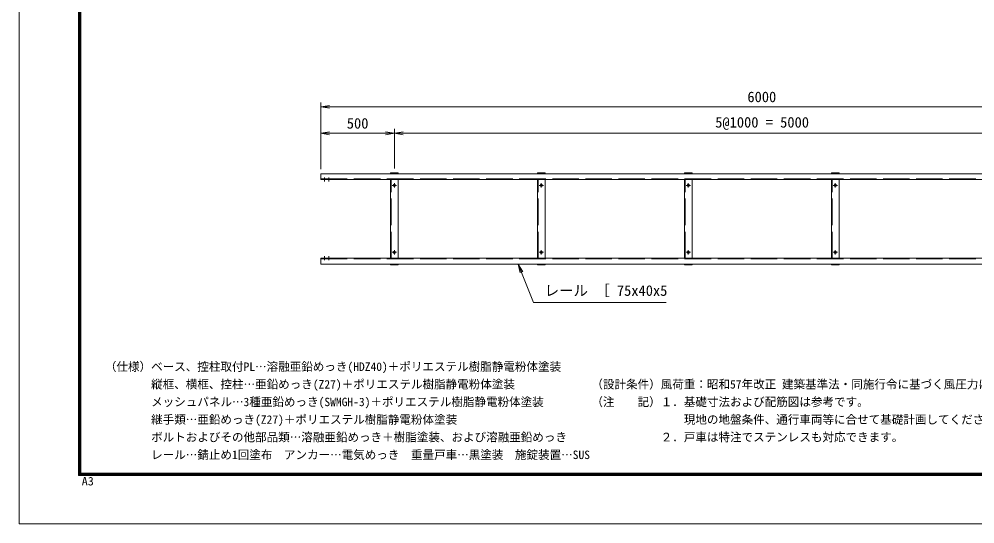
# Model space of a CAD drawing. Units: millimetres, scale not verified. Extents: x -6300 to 6300, y -4455 to 4455.
# Drawn here: x -6300 to 202, y -4455 to -1019 of the extents above; entities that cross this region are included whole.
import ezdxf
from ezdxf.enums import TextEntityAlignment as Align

# ---------------------------------------------------------------- set-up
doc = ezdxf.new("R2010")
doc.units = ezdxf.units.MM
doc.header["$LTSCALE"] = 30
doc.linetypes.add('DASHED', pattern=[7.5, 6, -1.5])
doc.linetypes.add('USER1', pattern=[50.8, 31.75, -6.35, 6.35, -6.35])
for name, color, linetype, lineweight in [('0-0_D-STR-DIM', 7, 'Continuous', 9), ('0-1_0', 7, 'Continuous', 9), ('0-3_D-BMK', 2, 'USER1', 13), ('0-6_D-STR5', 3, 'Continuous', 18), ('0-7_D-STR-TXT', 7, 'Continuous', 9), ('0-A_D-TTL', 7, 'Continuous', 9)]:
    doc.layers.add(name, color=color, linetype=linetype, lineweight=lineweight)
doc.layers.add('0-B_D-TTL-TXT', color=7, linetype='Continuous')
doc.styles.add('ＭＳ ゴシック', font='')
doc.styles.get('ＭＳ ゴシック').set_extended_font_data('MS Gothic')

# ---------------------------------------------------------------- blocks, each defined once
blk = doc.blocks.new('_Open')
at = {"layer": '0-1_0'}
blk.add_line((-30, 5), (0, 0), dxfattribs=at)
blk.add_lwpolyline([(-30, -5), (0, 0), (-30, 0)], dxfattribs=at)

msp = doc.modelspace()

# ---------------------------------------------------------------- linework, layer by layer
at = {"layer": '0-0_D-STR-DIM'}
for p, q in [((-4247.43, -2040.82), (-4247.43, -1585.82)), ((-4187.43, -1615.82), (1692.57, -1615.82)), ((-4247.43, -2040.82), (-4247.43, -1765.82)), ((-3807.43, -1795.82), (-4187.43, -1795.82)), ((-3747.43, -2035.82), (-3747.43, -1765.82)), ((-3747.43, -2035.82), (-3747.43, -1765.82)), ((-3687.43, -1795.82), (1192.57, -1795.82))]:
    msp.add_line(p, q, dxfattribs=at)
at = {"layer": '0-3_D-BMK'}
for p, q in [((-4222.43, -2124.07), (-4222.43, -2097.57)), ((-4192.43, -2124.07), (-4192.43, -2097.57)), ((-3747.43, -2165.82), (-3747.43, -2135.82)), ((-2747.43, -2165.82), (-2747.43, -2135.82)), ((-1747.43, -2165.82), (-1747.43, -2135.82)), ((-747.43, -2165.82), (-747.43, -2135.82)), ((-3732.43, -2150.82), (-3762.43, -2150.82)), ((-2732.43, -2150.82), (-2762.43, -2150.82)), ((-1732.43, -2150.82), (-1762.43, -2150.82)), ((-732.43, -2150.82), (-762.43, -2150.82)), ((-3747.43, -2620.82), (-3747.43, -2590.82)), ((-2747.43, -2620.82), (-2747.43, -2590.82)), ((-1747.43, -2620.82), (-1747.43, -2590.82)), ((-747.43, -2620.82), (-747.43, -2590.82)), ((-4222.43, -2632.57), (-4222.43, -2659.07)), ((-4192.43, -2632.57), (-4192.43, -2659.07)), ((-3732.43, -2605.82), (-3762.43, -2605.82)), ((-2732.43, -2605.82), (-2762.43, -2605.82)), ((-1732.43, -2605.82), (-1762.43, -2605.82)), ((-732.43, -2605.82), (-762.43, -2605.82))]:
    msp.add_line(p, q, dxfattribs=at)
at = {"layer": '0-6_D-STR5'}
for p, q in [((-4247.43, -2110.82), (-4247.43, -2070.82)), ((-4247.43, -2110.82), (-4247.43, -2070.82)), ((-4247.43, -2070.82), (1752.57, -2070.82)), ((-3772.43, -2065.82), (-3722.43, -2065.82)), ((-3772.43, -2070.82), (-3772.43, -2065.82)), ((-3722.43, -2070.82), (-3722.43, -2065.82)), ((-2772.43, -2065.82), (-2722.43, -2065.82)), ((-2772.43, -2070.82), (-2772.43, -2065.82)), ((-2722.43, -2070.82), (-2722.43, -2065.82)), ((-1772.43, -2065.82), (-1722.43, -2065.82)), ((-1772.43, -2070.82), (-1772.43, -2065.82)), ((-1722.43, -2070.82), (-1722.43, -2065.82)), ((-772.43, -2065.82), (-722.43, -2065.82)), ((-772.43, -2070.82), (-772.43, -2065.82)), ((-722.43, -2070.82), (-722.43, -2065.82)), ((-4247.43, -2110.82), (1752.57, -2110.82)), ((-3772.43, -2645.82), (-3772.43, -2110.82)), ((-3722.43, -2645.82), (-3722.43, -2110.82)), ((-2772.43, -2645.82), (-2772.43, -2110.82)), ((-2722.43, -2645.82), (-2722.43, -2110.82)), ((-1772.43, -2645.82), (-1772.43, -2110.82)), ((-1722.43, -2645.82), (-1722.43, -2110.82)), ((-772.43, -2645.82), (-772.43, -2110.82)), ((-722.43, -2645.82), (-722.43, -2110.82)), ((-4247.43, -2685.82), (-4247.43, -2645.82)), ((-4247.43, -2685.82), (-4247.43, -2645.82)), ((-4247.43, -2645.82), (1752.57, -2645.82)), ((-4247.43, -2685.82), (1752.57, -2685.82)), ((-3772.43, -2690.82), (-3772.43, -2685.82)), ((-3772.43, -2690.82), (-3722.43, -2690.82)), ((-3722.43, -2690.82), (-3722.43, -2685.82)), ((-2772.43, -2690.82), (-2772.43, -2685.82)), ((-2772.43, -2690.82), (-2722.43, -2690.82)), ((-2722.43, -2690.82), (-2722.43, -2685.82)), ((-1772.43, -2690.82), (-1772.43, -2685.82)), ((-1772.43, -2690.82), (-1722.43, -2690.82)), ((-1722.43, -2690.82), (-1722.43, -2685.82)), ((-772.43, -2690.82), (-772.43, -2685.82)), ((-772.43, -2690.82), (-722.43, -2690.82)), ((-722.43, -2690.82), (-722.43, -2685.82))]:
    msp.add_line(p, q, dxfattribs=at)
at = {"layer": '0-6_D-STR5', "linetype": 'DASHED'}
for p, q in [((-3768.43, -2070.82), (-3768.43, -2065.82)), ((-2768.43, -2070.82), (-2768.43, -2065.82)), ((-1768.43, -2070.82), (-1768.43, -2065.82)), ((-768.43, -2070.82), (-768.43, -2065.82)), ((-4247.43, -2105.82), (1752.57, -2105.82)), ((-3768.43, -2645.82), (-3768.43, -2110.82)), ((-2768.43, -2645.82), (-2768.43, -2110.82)), ((-1768.43, -2645.82), (-1768.43, -2110.82)), ((-768.43, -2645.82), (-768.43, -2110.82)), ((-4247.43, -2650.82), (1752.57, -2650.82)), ((-3768.43, -2690.82), (-3768.43, -2685.82)), ((-2768.43, -2690.82), (-2768.43, -2685.82)), ((-1768.43, -2690.82), (-1768.43, -2685.82)), ((-768.43, -2690.82), (-768.43, -2685.82))]:
    msp.add_line(p, q, dxfattribs=at)
at = {"layer": '0-6_D-STR5'}
for centre in [(-3747.43, -2150.82), (-2747.43, -2150.82), (-1747.43, -2150.82), (-747.43, -2150.82), (-3747.43, -2605.82), (-2747.43, -2605.82), (-1747.43, -2605.82), (-747.43, -2605.82)]:
    msp.add_circle(centre, 7.5, dxfattribs=at)
at = {"layer": '0-7_D-STR-TXT'}
msp.add_lwpolyline([(-1897.3, -2948.15), (-2801.58, -2948.15), (-2904.15, -2687.68)], dxfattribs=at)
at = {"layer": '0-A_D-TTL', "color": 2, "lineweight": 18}
msp.add_lwpolyline([(-6300, 4455), (6300, 4455), (6300, -4455), (-6300, -4455)], close=True, dxfattribs=at)
at = {"layer": '0-A_D-TTL'}
for points in [[(-5895, 4125), (5895, 4125), (5895, -4125), (-5895, -4125)], [(-5891.25, 4121.25), (5891.25, 4121.25), (5891.25, -4121.25), (-5891.25, -4121.25)], [(-5887.5, 4117.5), (5887.5, 4117.5), (5887.5, -4117.5), (-5887.5, -4117.5)], [(-5883.75, 4113.75), (5883.75, 4113.75), (5883.75, -4113.75), (-5883.75, -4113.75)], [(-5880, 4110), (5880, 4110), (5880, -4110), (-5880, -4110)]]:
    msp.add_lwpolyline(points, close=True, dxfattribs=at)

# ---------------------------------------------------------------- block references
at = {"layer": '0-0_D-STR-DIM', "xscale": 2, "yscale": 2, "rotation": 180}
for p in [(-4247.43, -1615.82), (-4247.43, -1795.82), (-3747.43, -1795.82)]:
    msp.add_blockref('_Open', p, dxfattribs=at)
at = {"layer": '0-0_D-STR-DIM', "xscale": 2, "yscale": 2}
msp.add_blockref('_Open', (-3747.43, -1795.82), dxfattribs=at)
at = {"layer": '0-7_D-STR-TXT', "xscale": 2, "yscale": 2, "rotation": 111.49445}
msp.add_blockref('_Open', (-2904.89, -2685.82), dxfattribs=at)

# ---------------------------------------------------------------- texts
at = {"layer": '0-0_D-STR-DIM', "style": 'ＭＳ ゴシック'}
for s, p in [('6000', (-1345.68, -1605.7)), ('5@1000 = 5000', (-1564.49, -1778.67)), ('500', (-4070.74, -1785.7))]:
    msp.add_text(s, height=72.14, dxfattribs=at).set_placement(p, align=Align.BOTTOM_LEFT)
at = {"layer": '0-7_D-STR-TXT', "style": 'ＭＳ ゴシック'}
msp.add_text('レール ［ 75x40x5', height=72.14, dxfattribs=at).set_placement((-2725.2, -2924.13), align=Align.BOTTOM_LEFT)
at = {"layer": '0-A_D-TTL', "style": 'ＭＳ ゴシック', "width": 1.05}
msp.add_text('A3', height=57.62, dxfattribs=at).set_placement((-5874.13, -4210.22), align=Align.BOTTOM_LEFT)
at = {"layer": '0-B_D-TTL-TXT', "style": 'ＭＳ ゴシック'}
for s, p in [('（仕様）ベース、控柱取付PL…溶融亜鉛めっき(HDZ40)＋ポリエステル樹脂静電粉体塗装', (-5716.36, -3430.87)), ('\u3000\u3000\u3000\u3000縦框、横框、控柱…亜鉛めっき(Z27)＋ポリエステル樹脂静電粉体塗装', (-5716.36, -3550.87)), ('（設計条件）風荷重：昭和57年改正 建築基準法・同施行令に基づく風圧力に準拠。', (-2406.87, -3550.87)), ('\u3000\u3000\u3000\u3000メッシュパネル…3種亜鉛めっき(SWMGH-3)＋ポリエステル樹脂静電粉体塗装', (-5716.36, -3670.87)), ('（注\u3000\u3000記）１．基礎寸法および配筋図は参考です。', (-2406.87, -3670.87)), ('\u3000\u3000\u3000\u3000継手類…亜鉛めっき(Z27)＋ポリエステル樹脂静電粉体塗装', (-5716.36, -3790.87)), ('\u3000\u3000\u3000\u3000\u3000\u3000\u3000\u3000現地の地盤条件、通行車両等に合せて基礎計画してください。', (-2406.87, -3790.87)), ('\u3000\u3000\u3000\u3000ボルトおよびその他部品類…溶融亜鉛めっき＋樹脂塗装、および溶融亜鉛めっき', (-5716.36, -3910.87)), ('\u3000\u3000\u3000\u3000\u3000\u3000２．戸車は特注でステンレスも対応できます。', (-2406.87, -3910.87)), ('\u3000\u3000\u3000\u3000レール…錆止め1回塗布\u3000アンカー…電気めっき\u3000重量戸車…黒塗装\u3000施錠装置…SUS', (-5716.36, -4030.87))]:
    msp.add_text(s, height=57.62, dxfattribs=at).set_placement(p, align=Align.BOTTOM_LEFT)

doc.saveas('drawing.dxf')
